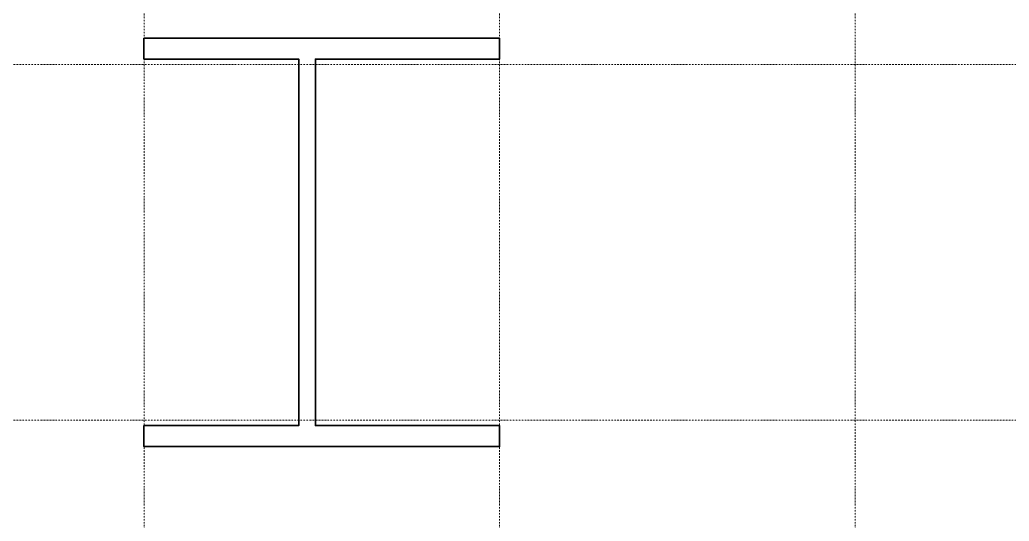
# Model space of a CAD drawing. Header units: millimetres. Extents: x 1541 to 289025, y -12015 to 47026.
# Drawn here: x 112457 to 114171, y -11100 to -10231 of the extents above; entities that cross this region are included whole.
import ezdxf

# ---------------------------------------------------------------- set-up
doc = ezdxf.new("R2010")
doc.units = ezdxf.units.MM
doc.header["$LTSCALE"] = 0.1
doc.linetypes.add('DASHDOTX2', pattern=[50.8, 25.4, -12.7, 0, -12.7])
doc.linetypes.add('Grid Line', pattern=[3.33375, 1.905, -0.47625, 0.47625, -0.47625])
doc.layers.add('E_EJES-1', color=8, linetype='Grid Line', lineweight=9)
doc.layers.add('E_MUROS-1', color=2, linetype='Continuous', lineweight=35)

msp = doc.modelspace()

# ---------------------------------------------------------------- linework, layer by layer
at = {"layer": 'E_EJES-1', "linetype": 'DASHDOTX2'}
for p, q in [((112672.2, -9278.2), (112672.2, -11903.7)), ((113288.4, -9278.2), (113288.4, -11903.7)), ((113904.6, -9278.2), (113904.6, -11903.7)), ((110835, -10309), (118057.8, -10309)), ((110835, -10925.2), (118057.8, -10925.2))]:
    msp.add_line(p, q, dxfattribs=at)
at = {"layer": 'E_MUROS-1'}
msp.add_lwpolyline([(113288.2, -10263.3), (113288.2, -10299.6), (112969.2, -10299.6), (112969.2, -10934.6), (113288.2, -10934.6), (113288.2, -10970.8), (112672, -10970.8), (112672, -10934.6), (112940.2, -10934.6), (112940.2, -10299.6), (112672, -10299.6), (112672, -10263.3)], close=True, dxfattribs=at)

doc.saveas('drawing.dxf')
